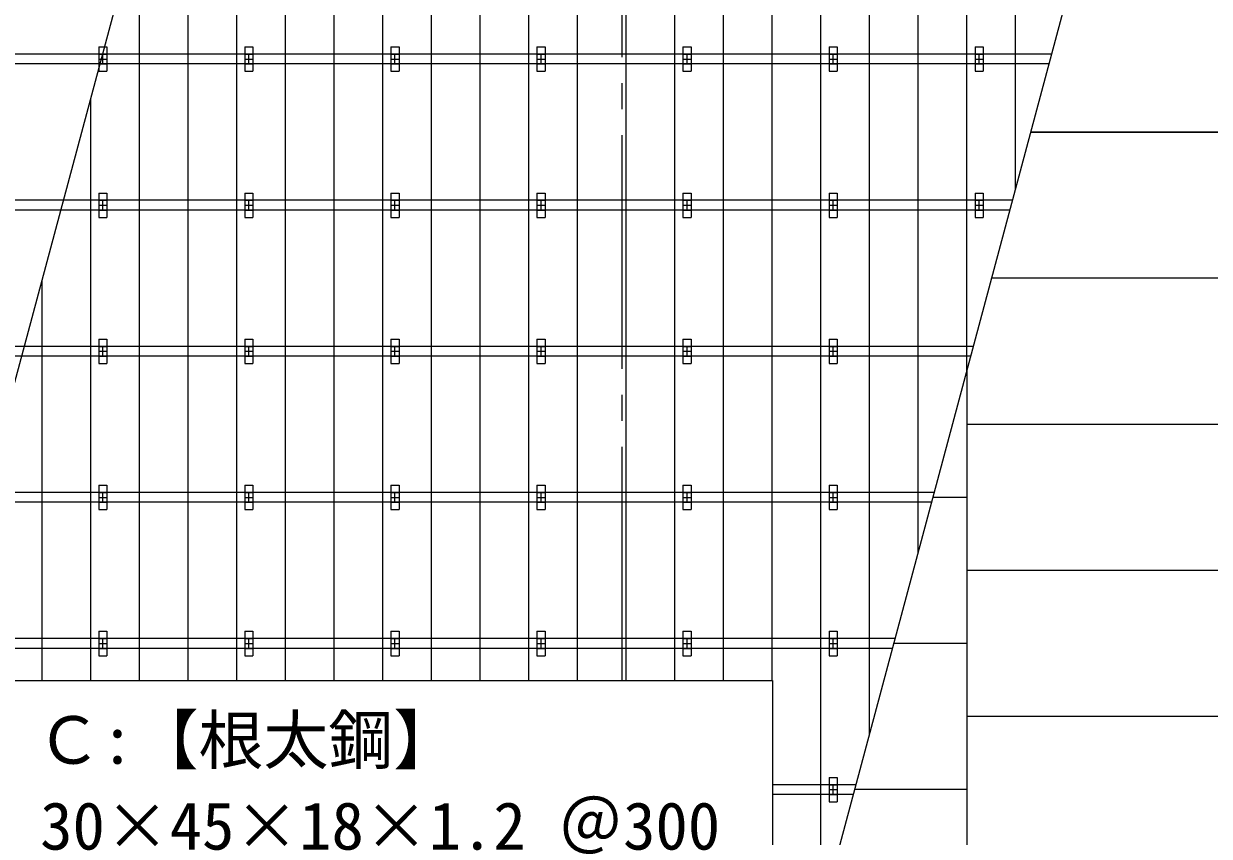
# Model space of a CAD drawing. Units: millimetres at full size, sheet at 1:160; details may follow other scales. Extents: x -33008 to 32992, y -23168 to 22812.
# Drawn here: x -11121 to -3815, y -1372 to 3633 of the extents above; entities that cross this region are included whole.
import ezdxf
from ezdxf.enums import TextEntityAlignment as Align

# ---------------------------------------------------------------- set-up
doc = ezdxf.new("R2010")
doc.units = ezdxf.units.MM
doc.header["$LTSCALE"] = 160
doc.linetypes.add('CHAIN2', pattern=[12, 9, -1, 1, -1])
for name, color, linetype in [('1-0_中心線', 7, 'CHAIN2'), ('1-1_中線', 7, 'Continuous'), ('1-2_太線１', 3, 'Continuous'), ('1-3_太線２', 5, 'Continuous'), ('1-6_文字', 7, 'Continuous'), ('1-7_極太線', 6, 'Continuous')]:
    doc.layers.add(name, color=color, linetype=linetype)
doc.styles.add('ＭＳ ゴシック', font='')
doc.styles.get('ＭＳ ゴシック').set_extended_font_data('MS Gothic')

msp = doc.modelspace()

# ---------------------------------------------------------------- linework, layer by layer
at = {"layer": '1-0_中心線'}
msp.add_line((-7433.3, -412.4), (-7433.3, 16718.4), dxfattribs=at)
at = {"layer": '1-1_中線'}
for p, q in [((-4786.1, 3445.5), (-20023.3, 3445.5)), ((-4802.2, 3385.5), (-20039.3, 3385.5)), ((-5043.3, 2485.5), (-20280.5, 2485.5)), ((-5027.3, 2545.5), (-20264.4, 2545.5)), ((-8812.2, 2545.5), (-8829.4, 2545.5)), ((-8812.2, 1645.5), (-15535, 1645.5)), ((-8812.2, 1645.5), (-8829.4, 1645.5)), ((-5268.4, 1645.5), (-8812.2, 1645.5)), ((-8829.4, 1585.5), (-13693.6, 1585.5)), ((-5284.5, 1585.5), (-8829.4, 1585.5)), ((-5509.6, 745.5), (-20746.7, 745.5)), ((-8829.4, 685.5), (-13693.6, 685.5)), ((-5525.6, 685.5), (-8829.4, 685.5)), ((-8683.3, -214.5), (-15535, -214.5)), ((-8764.6, -154.5), (-13693.6, -154.5)), ((-5750.7, -154.5), (-8829.4, -154.5)), ((-5766.8, -214.5), (-8829.4, -214.5)), ((-5991.9, -1054.5), (-6507.3, -1054.5)), ((-6008, -1114.5), (-6507.3, -1114.5))]:
    msp.add_line(p, q, dxfattribs=at)
at = {"layer": '1-2_太線１'}
for p, q in [((-7708.3, -412.4), (-7708.3, 14330.5)), ((-7408.3, -412.4), (-7408.3, 14330.5)), ((-7108.3, -412.4), (-7108.3, 14330.5)), ((-5908.3, -742.6), (-5908.3, 14330.5)), ((-5608.3, 377), (-5608.3, 14330.5)), ((-5308.3, 1496.6), (-5308.3, 14330.5)), ((-5008.3, 2616.2), (-5008.3, 14330.5)), ((-8008.3, -412.4), (-8008.3, 13251.1)), ((-8308.3, 902.2), (-8308.3, 12131.5)), ((-8608.3, 902.2), (-8608.3, 11011.9)), ((-8908.3, -412.4), (-8908.3, 9892.3)), ((-9208.3, -412.4), (-9208.3, 8772.7)), ((-9508.3, -412.4), (-9508.3, 7653)), ((-6208.3, -1862.3), (-6208.3, 7634.7)), ((-6808.3, -412.4), (-6808.3, 7365.7)), ((-6508.3, -412.4), (-6508.3, 7164.5)), ((-9808.3, 1262), (-9808.3, 6533.4)), ((-10108.3, -412.4), (-10108.3, 5413.8)), ((-10408.3, -412.4), (-10408.3, 4294.2)), ((-10708.3, -412.4), (-10708.3, 3174.6)), ((-11008.3, -412.4), (-11008.3, 2055)), ((-9808.3, -412.4), (-9808.3, 1262)), ((-8608.3, -412.4), (-8608.3, 902.2)), ((-8308.3, -412.4), (-8308.3, 902.2))]:
    msp.add_line(p, q, dxfattribs=at)
at = {"layer": '1-3_太線２'}
for p, q in [((-10658.3, 3490.5), (-10608.3, 3490.5)), ((-10658.3, 3445.5), (-10608.3, 3445.5)), ((-10633.3, 3385.5), (-10633.3, 3445.5)), ((-10608.3, 3490.5), (-10608.3, 3340.5)), ((-9758.3, 3490.5), (-9708.3, 3490.5)), ((-9758.3, 3445.5), (-9708.3, 3445.5)), ((-9733.3, 3385.5), (-9733.3, 3445.5)), ((-9708.3, 3490.5), (-9708.3, 3340.5)), ((-8858.3, 3490.5), (-8808.3, 3490.5)), ((-8858.3, 3445.5), (-8808.3, 3445.5)), ((-8833.3, 3385.5), (-8833.3, 3445.5)), ((-8808.3, 3490.5), (-8808.3, 3340.5)), ((-7958.3, 3490.5), (-7908.3, 3490.5)), ((-7958.3, 3445.5), (-7908.3, 3445.5)), ((-7933.3, 3385.5), (-7933.3, 3445.5)), ((-7908.3, 3490.5), (-7908.3, 3340.5)), ((-7058.3, 3490.5), (-7008.3, 3490.5)), ((-7058.3, 3445.5), (-7008.3, 3445.5)), ((-7033.3, 3385.5), (-7033.3, 3445.5)), ((-7008.3, 3490.5), (-7008.3, 3340.5)), ((-6158.3, 3490.5), (-6108.3, 3490.5)), ((-6158.3, 3445.5), (-6108.3, 3445.5)), ((-6133.3, 3385.5), (-6133.3, 3445.5)), ((-6108.3, 3490.5), (-6108.3, 3340.5)), ((-5258.3, 3490.5), (-5208.3, 3490.5)), ((-5258.3, 3445.5), (-5208.3, 3445.5)), ((-5233.3, 3385.5), (-5233.3, 3445.5)), ((-5208.3, 3490.5), (-5208.3, 3340.5)), ((-10658.3, 3415.5), (-10608.3, 3415.5)), ((-10658.3, 3385.5), (-10608.3, 3385.5)), ((-9758.3, 3415.5), (-9708.3, 3415.5)), ((-9758.3, 3385.5), (-9708.3, 3385.5)), ((-8858.3, 3415.5), (-8808.3, 3415.5)), ((-8858.3, 3385.5), (-8808.3, 3385.5)), ((-7958.3, 3415.5), (-7908.3, 3415.5)), ((-7958.3, 3385.5), (-7908.3, 3385.5)), ((-7058.3, 3415.5), (-7008.3, 3415.5)), ((-7058.3, 3385.5), (-7008.3, 3385.5)), ((-6158.3, 3415.5), (-6108.3, 3415.5)), ((-6158.3, 3385.5), (-6108.3, 3385.5)), ((-5258.3, 3415.5), (-5208.3, 3415.5)), ((-5258.3, 3385.5), (-5208.3, 3385.5)), ((-10658.3, 2590.5), (-10608.3, 2590.5)), ((-10608.3, 2590.5), (-10608.3, 2440.5)), ((-9758.3, 2590.5), (-9708.3, 2590.5)), ((-9708.3, 2590.5), (-9708.3, 2440.5)), ((-8858.3, 2590.5), (-8808.3, 2590.5)), ((-8808.3, 2590.5), (-8808.3, 2440.5)), ((-7958.3, 2590.5), (-7908.3, 2590.5)), ((-7908.3, 2590.5), (-7908.3, 2440.5)), ((-7058.3, 2590.5), (-7008.3, 2590.5)), ((-7008.3, 2590.5), (-7008.3, 2440.5)), ((-6158.3, 2590.5), (-6108.3, 2590.5)), ((-6108.3, 2590.5), (-6108.3, 2440.5)), ((-5258.3, 2590.5), (-5208.3, 2590.5)), ((-5208.3, 2590.5), (-5208.3, 2440.5)), ((-10658.3, 2545.5), (-10608.3, 2545.5)), ((-10658.3, 2515.5), (-10608.3, 2515.5)), ((-10658.3, 2485.5), (-10608.3, 2485.5)), ((-10633.3, 2485.5), (-10633.3, 2545.5)), ((-9758.3, 2545.5), (-9708.3, 2545.5)), ((-9758.3, 2515.5), (-9708.3, 2515.5)), ((-9758.3, 2485.5), (-9708.3, 2485.5)), ((-9733.3, 2485.5), (-9733.3, 2545.5)), ((-8858.3, 2545.5), (-8808.3, 2545.5)), ((-8858.3, 2515.5), (-8808.3, 2515.5)), ((-8858.3, 2485.5), (-8808.3, 2485.5)), ((-8833.3, 2485.5), (-8833.3, 2545.5)), ((-7958.3, 2545.5), (-7908.3, 2545.5)), ((-7958.3, 2515.5), (-7908.3, 2515.5)), ((-7958.3, 2485.5), (-7908.3, 2485.5)), ((-7933.3, 2485.5), (-7933.3, 2545.5)), ((-7058.3, 2545.5), (-7008.3, 2545.5)), ((-7058.3, 2515.5), (-7008.3, 2515.5)), ((-7058.3, 2485.5), (-7008.3, 2485.5)), ((-7033.3, 2485.5), (-7033.3, 2545.5)), ((-6158.3, 2545.5), (-6108.3, 2545.5)), ((-6158.3, 2515.5), (-6108.3, 2515.5)), ((-6158.3, 2485.5), (-6108.3, 2485.5)), ((-6133.3, 2485.5), (-6133.3, 2545.5)), ((-5258.3, 2545.5), (-5208.3, 2545.5)), ((-5258.3, 2515.5), (-5208.3, 2515.5)), ((-5258.3, 2485.5), (-5208.3, 2485.5)), ((-5233.3, 2485.5), (-5233.3, 2545.5)), ((-10658.3, 1690.5), (-10608.3, 1690.5)), ((-10608.3, 1690.5), (-10608.3, 1540.5)), ((-9758.3, 1690.5), (-9708.3, 1690.5)), ((-9708.3, 1690.5), (-9708.3, 1540.5)), ((-8858.3, 1690.5), (-8808.3, 1690.5)), ((-8808.3, 1690.5), (-8808.3, 1540.5)), ((-7958.3, 1690.5), (-7908.3, 1690.5)), ((-7908.3, 1690.5), (-7908.3, 1540.5)), ((-7058.3, 1690.5), (-7008.3, 1690.5)), ((-7008.3, 1690.5), (-7008.3, 1540.5)), ((-6158.3, 1690.5), (-6108.3, 1690.5)), ((-6108.3, 1690.5), (-6108.3, 1540.5)), ((-10658.3, 1645.5), (-10608.3, 1645.5)), ((-10658.3, 1615.5), (-10608.3, 1615.5)), ((-10633.3, 1585.5), (-10633.3, 1645.5)), ((-9758.3, 1645.5), (-9708.3, 1645.5)), ((-9758.3, 1615.5), (-9708.3, 1615.5)), ((-9733.3, 1585.5), (-9733.3, 1645.5)), ((-8858.3, 1645.5), (-8808.3, 1645.5)), ((-8858.3, 1615.5), (-8808.3, 1615.5)), ((-8833.3, 1585.5), (-8833.3, 1645.5)), ((-7958.3, 1645.5), (-7908.3, 1645.5)), ((-7958.3, 1615.5), (-7908.3, 1615.5)), ((-7933.3, 1585.5), (-7933.3, 1645.5)), ((-7058.3, 1645.5), (-7008.3, 1645.5)), ((-7058.3, 1615.5), (-7008.3, 1615.5)), ((-7033.3, 1585.5), (-7033.3, 1645.5)), ((-6158.3, 1645.5), (-6108.3, 1645.5)), ((-6158.3, 1615.5), (-6108.3, 1615.5)), ((-6133.3, 1585.5), (-6133.3, 1645.5)), ((-10658.3, 1585.5), (-10608.3, 1585.5)), ((-9758.3, 1585.5), (-9708.3, 1585.5)), ((-8858.3, 1585.5), (-8808.3, 1585.5)), ((-7958.3, 1585.5), (-7908.3, 1585.5)), ((-7058.3, 1585.5), (-7008.3, 1585.5)), ((-6158.3, 1585.5), (-6108.3, 1585.5)), ((-10658.3, 790.5), (-10608.3, 790.5)), ((-10658.3, 745.5), (-10608.3, 745.5)), ((-10633.3, 685.5), (-10633.3, 745.5)), ((-10608.3, 790.5), (-10608.3, 640.5)), ((-9758.3, 790.5), (-9708.3, 790.5)), ((-9758.3, 745.5), (-9708.3, 745.5)), ((-9733.3, 685.5), (-9733.3, 745.5)), ((-9708.3, 790.5), (-9708.3, 640.5)), ((-8858.3, 790.5), (-8808.3, 790.5)), ((-8858.3, 745.5), (-8808.3, 745.5)), ((-8833.3, 685.5), (-8833.3, 745.5)), ((-8808.3, 790.5), (-8808.3, 640.5)), ((-7958.3, 790.5), (-7908.3, 790.5)), ((-7958.3, 745.5), (-7908.3, 745.5)), ((-7933.3, 685.5), (-7933.3, 745.5)), ((-7908.3, 790.5), (-7908.3, 640.5)), ((-7058.3, 790.5), (-7008.3, 790.5)), ((-7058.3, 745.5), (-7008.3, 745.5)), ((-7033.3, 685.5), (-7033.3, 745.5)), ((-7008.3, 790.5), (-7008.3, 640.5)), ((-6158.3, 790.5), (-6108.3, 790.5)), ((-6158.3, 745.5), (-6108.3, 745.5)), ((-6133.3, 685.5), (-6133.3, 745.5)), ((-6108.3, 790.5), (-6108.3, 640.5)), ((-10658.3, 715.5), (-10608.3, 715.5)), ((-10658.3, 685.5), (-10608.3, 685.5)), ((-9758.3, 715.5), (-9708.3, 715.5)), ((-9758.3, 685.5), (-9708.3, 685.5)), ((-8858.3, 715.5), (-8808.3, 715.5)), ((-8858.3, 685.5), (-8808.3, 685.5)), ((-7958.3, 715.5), (-7908.3, 715.5)), ((-7958.3, 685.5), (-7908.3, 685.5)), ((-7058.3, 715.5), (-7008.3, 715.5)), ((-7058.3, 685.5), (-7008.3, 685.5)), ((-6158.3, 715.5), (-6108.3, 715.5)), ((-6158.3, 685.5), (-6108.3, 685.5)), ((-10658.3, -109.5), (-10608.3, -109.5)), ((-10608.3, -109.5), (-10608.3, -259.5)), ((-9758.3, -109.5), (-9708.3, -109.5)), ((-9708.3, -109.5), (-9708.3, -259.5)), ((-8858.3, -109.5), (-8808.3, -109.5)), ((-8808.3, -109.5), (-8808.3, -259.5)), ((-7958.3, -109.5), (-7908.3, -109.5)), ((-7908.3, -109.5), (-7908.3, -259.5)), ((-7058.3, -109.5), (-7008.3, -109.5)), ((-7008.3, -109.5), (-7008.3, -259.5)), ((-6158.3, -109.5), (-6108.3, -109.5)), ((-6108.3, -109.5), (-6108.3, -259.5)), ((-10658.3, -154.5), (-10608.3, -154.5)), ((-10658.3, -184.5), (-10608.3, -184.5)), ((-10658.3, -214.5), (-10608.3, -214.5)), ((-10633.3, -214.5), (-10633.3, -154.5)), ((-9758.3, -154.5), (-9708.3, -154.5)), ((-9758.3, -184.5), (-9708.3, -184.5)), ((-9758.3, -214.5), (-9708.3, -214.5)), ((-9733.3, -214.5), (-9733.3, -154.5)), ((-8858.3, -154.5), (-8808.3, -154.5)), ((-8858.3, -184.5), (-8808.3, -184.5)), ((-8858.3, -214.5), (-8808.3, -214.5)), ((-8833.3, -214.5), (-8833.3, -154.5)), ((-7958.3, -154.5), (-7908.3, -154.5)), ((-7958.3, -184.5), (-7908.3, -184.5)), ((-7958.3, -214.5), (-7908.3, -214.5)), ((-7933.3, -214.5), (-7933.3, -154.5)), ((-7058.3, -154.5), (-7008.3, -154.5)), ((-7058.3, -184.5), (-7008.3, -184.5)), ((-7058.3, -214.5), (-7008.3, -214.5)), ((-7033.3, -214.5), (-7033.3, -154.5)), ((-6158.3, -154.5), (-6108.3, -154.5)), ((-6158.3, -184.5), (-6108.3, -184.5)), ((-6158.3, -214.5), (-6108.3, -214.5)), ((-6133.3, -214.5), (-6133.3, -154.5)), ((-6158.3, -1009.5), (-6108.3, -1009.5)), ((-6108.3, -1009.5), (-6108.3, -1159.5)), ((-6158.3, -1054.5), (-6108.3, -1054.5)), ((-6158.3, -1084.5), (-6108.3, -1084.5)), ((-6133.3, -1114.5), (-6133.3, -1054.5)), ((-6158.3, -1114.5), (-6108.3, -1114.5))]:
    msp.add_line(p, q, dxfattribs=at)
for points in [[(-10658.3, 3490.5), (-10658.3, 3340.5), (-10608.3, 3340.5)], [(-9758.3, 3490.5), (-9758.3, 3340.5), (-9708.3, 3340.5)], [(-8858.3, 3490.5), (-8858.3, 3340.5), (-8808.3, 3340.5)], [(-7958.3, 3490.5), (-7958.3, 3340.5), (-7908.3, 3340.5)], [(-7058.3, 3490.5), (-7058.3, 3340.5), (-7008.3, 3340.5)], [(-6158.3, 3490.5), (-6158.3, 3340.5), (-6108.3, 3340.5)], [(-5258.3, 3490.5), (-5258.3, 3340.5), (-5208.3, 3340.5)], [(-10658.3, 2590.5), (-10658.3, 2440.5), (-10608.3, 2440.5)], [(-9758.3, 2590.5), (-9758.3, 2440.5), (-9708.3, 2440.5)], [(-8858.3, 2590.5), (-8858.3, 2440.5), (-8808.3, 2440.5)], [(-7958.3, 2590.5), (-7958.3, 2440.5), (-7908.3, 2440.5)], [(-7058.3, 2590.5), (-7058.3, 2440.5), (-7008.3, 2440.5)], [(-6158.3, 2590.5), (-6158.3, 2440.5), (-6108.3, 2440.5)], [(-5258.3, 2590.5), (-5258.3, 2440.5), (-5208.3, 2440.5)], [(-10658.3, 1690.5), (-10658.3, 1540.5), (-10608.3, 1540.5)], [(-9758.3, 1690.5), (-9758.3, 1540.5), (-9708.3, 1540.5)], [(-8858.3, 1690.5), (-8858.3, 1540.5), (-8808.3, 1540.5)], [(-7958.3, 1690.5), (-7958.3, 1540.5), (-7908.3, 1540.5)], [(-7058.3, 1690.5), (-7058.3, 1540.5), (-7008.3, 1540.5)], [(-6158.3, 1690.5), (-6158.3, 1540.5), (-6108.3, 1540.5)], [(-10658.3, 790.5), (-10658.3, 640.5), (-10608.3, 640.5)], [(-9758.3, 790.5), (-9758.3, 640.5), (-9708.3, 640.5)], [(-8858.3, 790.5), (-8858.3, 640.5), (-8808.3, 640.5)], [(-7958.3, 790.5), (-7958.3, 640.5), (-7908.3, 640.5)], [(-7058.3, 790.5), (-7058.3, 640.5), (-7008.3, 640.5)], [(-6158.3, 790.5), (-6158.3, 640.5), (-6108.3, 640.5)], [(-10658.3, -109.5), (-10658.3, -259.5), (-10608.3, -259.5)], [(-9758.3, -109.5), (-9758.3, -259.5), (-9708.3, -259.5)], [(-8858.3, -109.5), (-8858.3, -259.5), (-8808.3, -259.5)], [(-7958.3, -109.5), (-7958.3, -259.5), (-7908.3, -259.5)], [(-7058.3, -109.5), (-7058.3, -259.5), (-7008.3, -259.5)], [(-6158.3, -109.5), (-6158.3, -259.5), (-6108.3, -259.5)], [(-6158.3, -1009.5), (-6158.3, -1159.5), (-6108.3, -1159.5)]]:
    msp.add_lwpolyline(points, dxfattribs=at)
at = {"layer": '1-6_文字'}
for p, q in [((-14397.9, -10595), (-7404.3, 15505.2)), ((-8548.2, -10595), (-1554.7, 15505.2)), ((-6507.3, -412.4), (-6507.3, -1777.9))]:
    msp.add_line(p, q, dxfattribs=at)
msp.add_lwpolyline([(-11261.8, -1777.9), (-11261.8, -412.4), (-6507.3, -412.4)], dxfattribs=at)
at = {"layer": '1-7_極太線', "linetype": 'CHAIN2'}
msp.add_line((-4914.7, 2965.5), (10972.4, 2965.5), dxfattribs=at)
at = {"layer": '1-7_極太線'}
for p, q in [((-3508.3, 2965.5), (-4914.7, 2965.5)), ((-3508.3, 2065.5), (-5155.9, 2065.5)), ((-5308.3, 1496.6), (-5308.3, -8399.5)), ((-3508.3, 1165.5), (-5308.3, 1165.5)), ((-5308.3, 715.5), (-5517.6, 715.5)), ((-3508.3, 265.5), (-5308.3, 265.5)), ((-5308.3, -184.5), (-5758.8, -184.5)), ((-3508.3, -634.5), (-5308.3, -634.5)), ((-5308.3, -1084.5), (-5999.9, -1084.5))]:
    msp.add_line(p, q, dxfattribs=at)

# ---------------------------------------------------------------- texts
at = {"layer": '1-6_文字', "style": 'ＭＳ ゴシック'}
for s, p in [('Ｃ:【根太鋼】', (-11043.4, -1013.3)), ('30×45×18×1.2 ＠300', (-11020, -1542.1))]:
    msp.add_text(s, height=293.3, dxfattribs=at).set_placement(p, align=Align.BOTTOM_LEFT)

doc.saveas('drawing.dxf')
